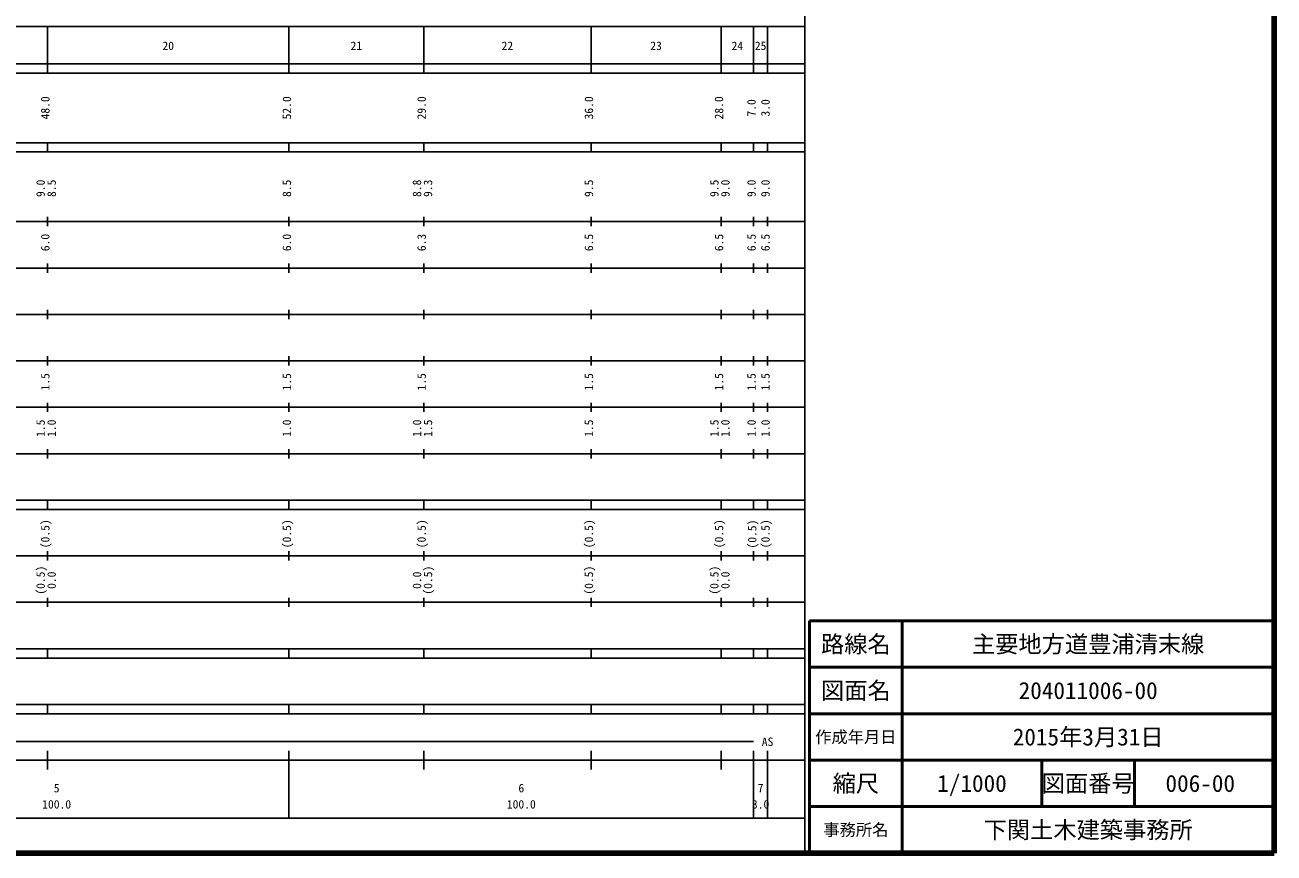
# Model space of a CAD drawing. Units: millimetres on the paper, enlarged 1000 times. Extents: x 40000 to 680000, y 20000 to 380000.
# Drawn here: x 411179 to 680000, y 20000 to 198357 of the extents above; entities that cross this region are included whole.
import ezdxf
from ezdxf.enums import TextEntityAlignment as Align

# ---------------------------------------------------------------- set-up
doc = ezdxf.new("R2010")
doc.units = ezdxf.units.MM
doc.header["$LTSCALE"] = 1000
for name, color, linetype, lineweight in [('M-TTL', 2, 'Continuous', 140), ('M-TTL-BAND', 7, 'Continuous', 25), ('M-TTL-FRAM', 2, 'Continuous', 50), ('M-TTL-LINE', 7, 'Continuous', 50)]:
    doc.layers.add(name, color=color, linetype=linetype, lineweight=lineweight)
doc.layers.add('M-TTL-TXT', color=7, linetype='Continuous')
doc.styles.add('ＭＳ ゴシック', font='')
doc.styles.get('ＭＳ ゴシック').set_extended_font_data('MS Gothic')

msp = doc.modelspace()

# ---------------------------------------------------------------- linework, layer by layer
at = {"layer": 'M-TTL'}
for p, q in [((680000, 20000), (680000, 380000)), ((40000, 20000), (680000, 20000))]:
    msp.add_line(p, q, dxfattribs=at)
at = {"layer": 'M-TTL-BAND'}
for p, q in [((579000, 20000), (579000, 370000)), ((68000, 198000), (579000, 198000)), ((416000, 188000), (416000, 198000)), ((468000, 188000), (468000, 198000)), ((497000, 188000), (497000, 198000)), ((533000, 188000), (533000, 198000)), ((561000, 188000), (561000, 198000)), ((568000, 188000), (568000, 198000)), ((571000, 188000), (571000, 198000)), ((40000, 190000), (579000, 190000)), ((40000, 188000), (579000, 188000)), ((40000, 173000), (579000, 173000)), ((416000, 171000), (416000, 173000)), ((468000, 171000), (468000, 173000)), ((497000, 171000), (497000, 173000)), ((533000, 171000), (533000, 173000)), ((561000, 171000), (561000, 173000)), ((568000, 171000), (568000, 173000)), ((571000, 171000), (571000, 173000)), ((40000, 171000), (579000, 171000)), ((40000, 156000), (579000, 156000)), ((416000, 155000), (416000, 157000)), ((468000, 155000), (468000, 157000)), ((497000, 155000), (497000, 157000)), ((533000, 155000), (533000, 157000)), ((561000, 155000), (561000, 157000)), ((568000, 155000), (568000, 157000)), ((571000, 155000), (571000, 157000)), ((46000, 146000), (579000, 146000)), ((416000, 145000), (416000, 147000)), ((468000, 145000), (468000, 147000)), ((497000, 145000), (497000, 147000)), ((533000, 145000), (533000, 147000)), ((561000, 145000), (561000, 147000)), ((568000, 145000), (568000, 147000)), ((571000, 145000), (571000, 147000)), ((52000, 136000), (579000, 136000)), ((416000, 135000), (416000, 137000)), ((468000, 135000), (468000, 137000)), ((497000, 135000), (497000, 137000)), ((533000, 135000), (533000, 137000)), ((561000, 135000), (561000, 137000)), ((568000, 135000), (568000, 137000)), ((571000, 135000), (571000, 137000)), ((416000, 125000), (416000, 127000)), ((468000, 125000), (468000, 127000)), ((497000, 125000), (497000, 127000)), ((533000, 125000), (533000, 127000)), ((561000, 125000), (561000, 127000)), ((568000, 125000), (568000, 127000)), ((571000, 125000), (571000, 127000)), ((46000, 126000), (579000, 126000)), ((52000, 116000), (579000, 116000)), ((416000, 115000), (416000, 117000)), ((468000, 115000), (468000, 117000)), ((497000, 115000), (497000, 117000)), ((533000, 115000), (533000, 117000)), ((561000, 115000), (561000, 117000)), ((568000, 115000), (568000, 117000)), ((571000, 115000), (571000, 117000)), ((46000, 106000), (579000, 106000)), ((416000, 105000), (416000, 107000)), ((468000, 105000), (468000, 107000)), ((497000, 105000), (497000, 107000)), ((533000, 105000), (533000, 107000)), ((561000, 105000), (561000, 107000)), ((568000, 105000), (568000, 107000)), ((571000, 105000), (571000, 107000)), ((40000, 96000), (579000, 96000)), ((416000, 94000), (416000, 96000)), ((468000, 94000), (468000, 96000)), ((497000, 94000), (497000, 96000)), ((533000, 94000), (533000, 96000)), ((561000, 94000), (561000, 96000)), ((568000, 94000), (568000, 96000)), ((571000, 94000), (571000, 96000)), ((40000, 94000), (579000, 94000)), ((49000, 84000), (579000, 84000)), ((416000, 83000), (416000, 85000)), ((468000, 83000), (468000, 85000)), ((497000, 83000), (497000, 85000)), ((533000, 83000), (533000, 85000)), ((561000, 83000), (561000, 85000)), ((568000, 83000), (568000, 85000)), ((571000, 83000), (571000, 85000)), ((40000, 74000), (579000, 74000)), ((416000, 73000), (416000, 75000)), ((468000, 73000), (468000, 75000)), ((497000, 73000), (497000, 75000)), ((533000, 73000), (533000, 75000)), ((561000, 73000), (561000, 75000)), ((568000, 73000), (568000, 75000)), ((571000, 73000), (571000, 75000)), ((40000, 64000), (579000, 64000)), ((40000, 62000), (579000, 62000)), ((416000, 62000), (416000, 64000)), ((468000, 62000), (468000, 64000)), ((497000, 62000), (497000, 64000)), ((533000, 62000), (533000, 64000)), ((561000, 62000), (561000, 64000)), ((568000, 62000), (568000, 64000)), ((571000, 62000), (571000, 64000)), ((40000, 52000), (579000, 52000)), ((416000, 50000), (416000, 52000)), ((468000, 50000), (468000, 52000)), ((497000, 50000), (497000, 52000)), ((533000, 50000), (533000, 52000)), ((561000, 50000), (561000, 52000)), ((568000, 50000), (568000, 52000)), ((571000, 50000), (571000, 52000)), ((40000, 50000), (579000, 50000)), ((71000, 44000), (568000, 44000)), ((416000, 38000), (416000, 42000)), ((468000, 27500), (468000, 42000)), ((497000, 38000), (497000, 42000)), ((533000, 38000), (533000, 42000)), ((561000, 38000), (561000, 42000)), ((568000, 27500), (568000, 42000)), ((571000, 27500), (571000, 42000)), ((40000, 40000), (579000, 40000)), ((68000, 27500), (579000, 27500))]:
    msp.add_line(p, q, dxfattribs=at)
at = {"layer": 'M-TTL-FRAM'}
for p, q in [((680000, 70000), (580000, 70000)), ((580000, 70000), (580000, 20000))]:
    msp.add_line(p, q, dxfattribs=at)
at = {"layer": 'M-TTL-LINE'}
for p, q in [((600000, 70000), (600000, 20000)), ((680000, 60000), (580000, 60000)), ((680000, 50000), (580000, 50000)), ((680000, 40000), (580000, 40000)), ((630000, 40000), (630000, 30000)), ((650000, 40000), (650000, 30000)), ((680000, 30000), (580000, 30000))]:
    msp.add_line(p, q, dxfattribs=at)

# ---------------------------------------------------------------- texts
at = {"layer": 'M-TTL-BAND', "style": 'ＭＳ ゴシック'}
for s, p in [('20', (442000, 192405)), ('21', (482500, 192405)), ('22', (515000, 192405)), ('23', (547000, 192405)), ('24', (564500, 192405)), ('25', (569500, 192405)), ('AS', (571000, 42500)), ('5', (418000, 32523)), ('6', (518000, 32523)), ('7', (569500, 32523)), ('100.0', (418000, 29033)), ('100.0', (518000, 29033)), ('3.0', (569500, 29033))]:
    msp.add_text(s, height=1833, dxfattribs=at).set_placement(p, align=Align.BOTTOM_CENTER)
for s, p in [('48.0', (417000, 180500)), ('52.0', (469000, 180500)), ('29.0', (498000, 180500)), ('36.0', (534000, 180500)), ('28.0', (562000, 180500)), ('7.0', (569000, 180500)), ('3.0', (572000, 180500)), ('9.0', (416000, 163174)), ('8.5', (418370, 163174)), ('8.5', (469000, 163174)), ('8.8', (497000, 163174)), ('9.3', (499370, 163174)), ('9.5', (534000, 163174)), ('9.5', (561000, 163174)), ('9.0', (563370, 163174)), ('9.0', (569000, 163174)), ('9.0', (572000, 163174)), ('6.0', (417000, 151500)), ('6.0', (469000, 151500)), ('6.3', (498000, 151500)), ('6.5', (534000, 151500)), ('6.5', (562000, 151500)), ('6.5', (569000, 151500)), ('6.5', (572000, 151500)), ('1.5', (417000, 121500)), ('1.5', (469000, 121500)), ('1.5', (498000, 121500)), ('1.5', (534000, 121500)), ('1.5', (562000, 121500)), ('1.5', (569000, 121500)), ('1.5', (572000, 121500)), ('1.5', (416000, 111500)), ('1.0', (418370, 111500)), ('1.0', (469000, 111500)), ('1.0', (497000, 111500)), ('1.5', (499370, 111500)), ('1.5', (534000, 111500)), ('1.5', (561000, 111500)), ('1.0', (563370, 111500)), ('1.0', (569000, 111500)), ('1.0', (572000, 111500)), ('(0.5)', (417000, 88764)), ('(0.5)', (469000, 88764)), ('(0.5)', (498000, 88764)), ('(0.5)', (534000, 88764)), ('(0.5)', (562000, 88764)), ('(0.5)', (569149, 88699)), ('(0.5)', (572000, 88764)), ('(0.5)', (416000, 78764)), ('(0.5)', (499370, 78764)), ('(0.5)', (534000, 78764)), ('(0.5)', (561000, 78764)), ('0.0', (418370, 78764)), ('0.0', (497000, 78764)), ('0.0', (563370, 78764))]:
    msp.add_text(s, height=1833, rotation=90, dxfattribs=at).set_placement(p, align=Align.BOTTOM_CENTER)
at = {"layer": 'M-TTL-TXT', "style": 'ＭＳ ゴシック'}
for s, height, p in [('路線名', 3666, (590000, 65000)), ('路線名', 3666, (590000, 65000)), ('主要地方道豊浦清末線', 3666, (640000, 65000)), ('図面名', 3666, (590000, 55000)), ('図面名', 3666, (590000, 55000)), ('204011006-00', 3666, (640000, 55000)), ('作成年月日', 2566, (590000, 45000)), ('作成年月日', 2566, (590000, 45000)), ('2015年3月31日', 3666, (640000, 45000)), ('縮尺', 3666, (590000, 35000)), ('縮尺', 3666, (590000, 35000)), ('1/1000', 3666, (615000, 35000)), ('図面番号', 3666, (640000, 35000)), ('図面番号', 3666, (640000, 35000)), ('006-00', 3666, (664125, 35000)), ('下関土木建築事務所', 3666, (640000, 25000)), ('事務所名', 2566, (590000, 25000)), ('事務所名', 2566, (590000, 25000))]:
    msp.add_text(s, height=height, dxfattribs=at).set_placement(p, align=Align.MIDDLE_CENTER)

doc.saveas('drawing.dxf')
